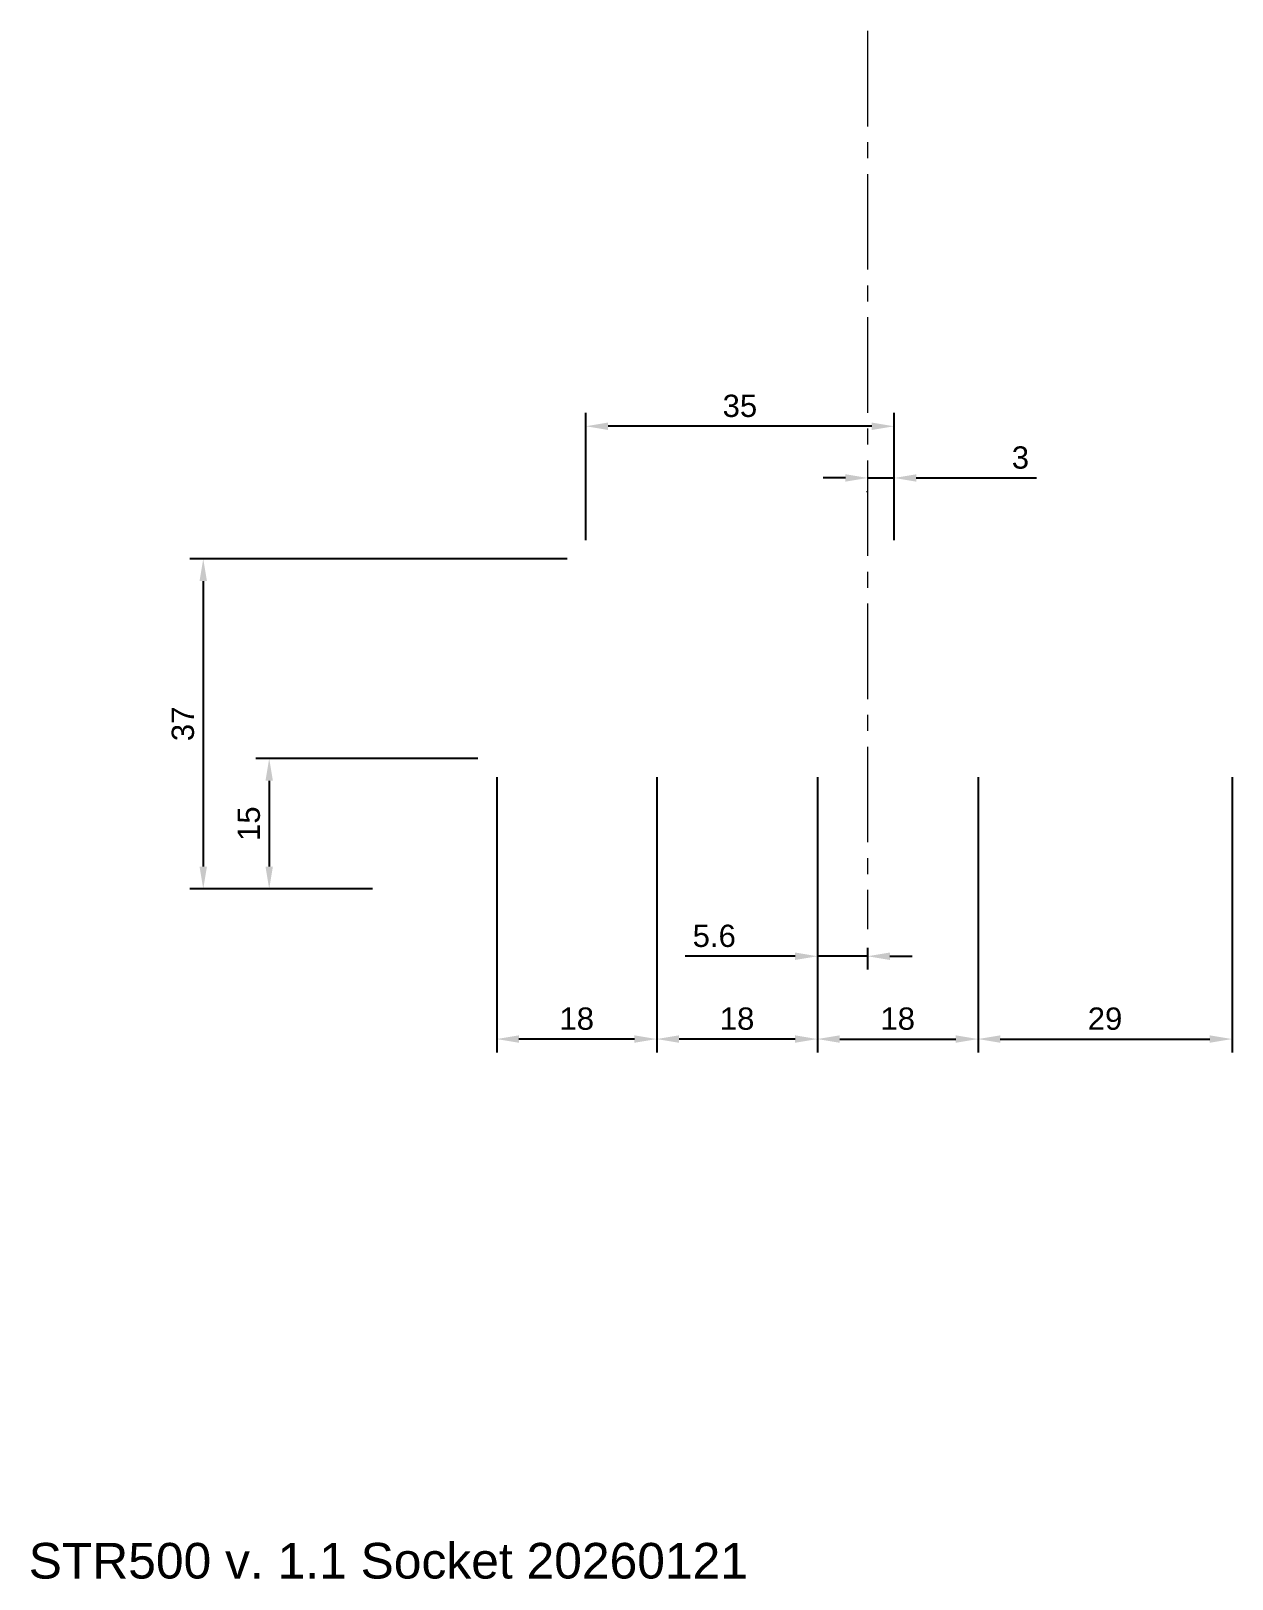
# Paper-space layout 'Sheet1' of a CAD drawing. Header units: millimetres. Extents: x 24 to 159, y 17 to 191.
import ezdxf

# ---------------------------------------------------------------- set-up
doc = ezdxf.new("R2010")
doc.units = ezdxf.units.MM
doc.header["$LTSCALE"] = 0.75
doc.linetypes.add('CENTER2', pattern=[28.575000000000003, 19.05, -3.175, 3.175, -3.175])
for name, color, linetype, lineweight in [('FD_Dimensions', 7, 'Continuous', 18), ('Notes', 7, 'Continuous', 18), ('Smart Centers', 7, 'CENTER2', 18)]:
    doc.layers.add(name, color=color, linetype=linetype, lineweight=lineweight)
doc.styles.get("Standard").update_dxf_attribs({"font": 'Arial.ttf'})
doc.dimstyles.new('Dim-ISO-25', dxfattribs={"dimtxt": 2.5, "dimasz": 2.5, "dimexe": 1.5, "dimexo": 2.1, "dimgap": 1, "dimtad": 1, "dimzin": 12, "dimdsep": 46, "dimtxsty": 'Standard', "dimcen": 0, "dimazin": 3, "dimtp": 0.1, "dimtm": 0.1000000001, "dimtfac": 0.72, "dimtmove": 0, "dimatfit": 3, "dimfxl": 1, "dimtzin": 12, "dimarcsym": 0})

# ---------------------------------------------------------------- blocks, each defined once
blk = doc.blocks.new('*U31')
at = {"layer": 'Smart Centers', "color": 0, "ltscale": 0.75, "transparency": 16777216}
blk.add_line((0, 5.011343666786388), (0, -95.84707247015702), dxfattribs=at)
blk = doc.blocks.new('*D32')
at = {"layer": 'Defpoints', "color": 0, "transparency": 16777216}
for p in [(117.6978979996147, 141.4682634935058), (117.6978979996147, 140.9499482855771), (120.6635847629877, 131.8673853521406)]:
    blk.add_point(p, dxfattribs=at)
at = {"layer": 'FD_Dimensions', "color": 0, "lineweight": -2, "transparency": 16777216}
for p, q in [((115.1978979996147, 140.9499482855771), (112.6978979996147, 140.9499482855771)), ((117.6978979996147, 140.9499482855771), (120.6635847629877, 140.9499482855771)), ((120.6635847629877, 133.9673853521406), (120.6635847629877, 142.4499482855771)), ((123.1635847629877, 140.9499482855771), (136.6694611100597, 140.9499482855771)), ((117.6978979996147, 139.3682634935058), (117.6978979996147, 139.4499482855771))]:
    blk.add_line(p, q, dxfattribs=at)
at = {"layer": 'FD_Dimensions', "color": 0, "transparency": 16777216}
for points in [[(115.1978979996147, 141.3666149522437), (115.1978979996147, 140.5332816189104), (117.6978979996147, 140.9499482855771)], [(123.1635847629877, 141.3666149522437), (123.1635847629877, 140.5332816189104), (120.6635847629877, 140.9499482855771)]]:
    blk.add_solid(points, dxfattribs=at)
at = {"layer": 'FD_Dimensions', "color": 0, "transparency": 16777216, "insert": (134.8509072219288, 143.2272334151814), "char_height": 2.5, "attachment_point": 5}
blk.add_mtext('3', dxfattribs=at)
blk = doc.blocks.new('*D34')
at = {"layer": 'Defpoints', "color": 0, "transparency": 16777216}
for p in [(86.04717197212823, 146.755104360093), (86.04717197212813, 131.8673853521409), (120.6635847629877, 131.8673853521406)]:
    blk.add_point(p, dxfattribs=at)
at = {"layer": 'FD_Dimensions', "color": 0, "lineweight": -2, "transparency": 16777216}
for p, q in [((86.04717197212814, 133.9673853521409), (86.04717197212824, 148.255104360093)), ((120.6635847629878, 133.9673853521406), (120.6635847629879, 148.2551043600927)), ((118.1635847629878, 146.7551043600927), (88.54717197212823, 146.755104360093))]:
    blk.add_line(p, q, dxfattribs=at)
at = {"layer": 'FD_Dimensions', "color": 0, "transparency": 16777216}
for points in [[(88.54717197212824, 147.1717710267596), (88.54717197212823, 146.3384376934263), (86.04717197212823, 146.755104360093)], [(118.1635847629879, 147.1717710267594), (118.1635847629878, 146.3384376934261), (120.6635847629878, 146.7551043600927)]]:
    blk.add_solid(points, dxfattribs=at)
at = {"layer": 'FD_Dimensions', "color": 0, "transparency": 16777216, "insert": (103.3553783675581, 149.0323894896972), "char_height": 2.5, "attachment_point": 5}
blk.add_mtext('35', dxfattribs=at)
blk = doc.blocks.new('*D35')
at = {"layer": 'Defpoints', "color": 0, "transparency": 16777216}
for p in [(112.0588807127733, 109.4542427746607), (117.6978979996147, 90.27885742060833), (112.0588807127733, 87.25087491670804)]:
    blk.add_point(p, dxfattribs=at)
at = {"layer": 'FD_Dimensions', "color": 0, "lineweight": -2, "transparency": 16777216}
for p, q in [((112.0588807127733, 107.3542427746607), (112.0588807127733, 85.75087491670804)), ((109.5588807127733, 87.25087491670804), (97.19912627893953, 87.25087491670804)), ((117.6978979996147, 87.25087491670804), (112.0588807127733, 87.25087491670804)), ((117.6978979996147, 88.17885742060834), (117.6978979996147, 85.75087491670804)), ((120.1978979996147, 87.25087491670804), (122.6978979996147, 87.25087491670804))]:
    blk.add_line(p, q, dxfattribs=at)
at = {"layer": 'FD_Dimensions', "color": 0, "transparency": 16777216}
for points in [[(109.5588807127733, 87.66754158337471), (109.5588807127733, 86.83420825004137), (112.0588807127733, 87.25087491670804)], [(120.1978979996147, 87.66754158337471), (120.1978979996147, 86.83420825004137), (117.6978979996147, 87.25087491670804)]]:
    blk.add_solid(points, dxfattribs=at)
at = {"layer": 'FD_Dimensions', "color": 0, "transparency": 16777216, "insert": (100.4740239597035, 89.52730738601227), "char_height": 2.5, "attachment_point": 5}
blk.add_mtext('5.6', dxfattribs=at)
blk = doc.blocks.new('*D38')
at = {"layer": 'Defpoints', "color": 0, "transparency": 16777216}
for p in [(76.04709921893482, 109.4542427746607), (50.50485071429302, 94.81458622397896), (64.19023016531719, 94.81458622397896)]:
    blk.add_point(p, dxfattribs=at)
at = {"layer": 'FD_Dimensions', "color": 0, "lineweight": -2, "transparency": 16777216}
for p, q in [((73.94709921893482, 109.4542427746607), (49.00485071429302, 109.4542427746607)), ((50.50485071429302, 106.9542427746607), (50.50485071429302, 97.31458622397896)), ((62.09023016531719, 94.81458622397896), (49.00485071429302, 94.81458622397896))]:
    blk.add_line(p, q, dxfattribs=at)
at = {"layer": 'FD_Dimensions', "color": 0, "transparency": 16777216}
for points in [[(50.08818404762636, 106.9542427746607), (50.92151738095968, 106.9542427746607), (50.50485071429302, 109.4542427746607)], [(50.08818404762636, 97.31458622397896), (50.92151738095968, 97.31458622397896), (50.50485071429302, 94.81458622397896)]]:
    blk.add_solid(points, dxfattribs=at)
at = {"layer": 'FD_Dimensions', "color": 0, "transparency": 16777216, "insert": (48.22841824498878, 102.1344144993198), "char_height": 2.5, "attachment_point": 5, "rotation": 90}
blk.add_mtext('15', dxfattribs=at)
blk = doc.blocks.new('*D39')
at = {"layer": 'Defpoints', "color": 0, "transparency": 16777216}
for p in [(94.01998711951819, 109.4542427746606), (112.0588807127733, 109.4542427746607), (94.01998711951819, 77.95424277466057)]:
    blk.add_point(p, dxfattribs=at)
at = {"layer": 'FD_Dimensions', "color": 0, "lineweight": -2, "transparency": 16777216}
for p, q in [((94.01998711951819, 107.3542427746606), (94.01998711951819, 76.45424277466057)), ((112.0588807127733, 107.3542427746607), (112.0588807127733, 76.45424277466057)), ((109.5588807127733, 77.95424277466057), (96.51998711951819, 77.95424277466057))]:
    blk.add_line(p, q, dxfattribs=at)
at = {"layer": 'FD_Dimensions', "color": 0, "transparency": 16777216}
for points in [[(96.51998711951819, 78.37090944132724), (96.51998711951819, 77.5375761079939), (94.01998711951819, 77.95424277466057)], [(109.5588807127733, 78.37090944132724), (109.5588807127733, 77.5375761079939), (112.0588807127733, 77.95424277466057)]]:
    blk.add_solid(points, dxfattribs=at)
at = {"layer": 'FD_Dimensions', "color": 0, "transparency": 16777216, "insert": (103.0394339161458, 80.2306752439648), "char_height": 2.5, "attachment_point": 5}
blk.add_mtext('18', dxfattribs=at)
blk = doc.blocks.new('*D40')
at = {"layer": 'Defpoints', "color": 0, "transparency": 16777216}
for p in [(76.04709921893482, 109.4542427746607), (94.01998711951819, 109.4542427746606), (76.04709921893482, 77.95424277466067)]:
    blk.add_point(p, dxfattribs=at)
at = {"layer": 'FD_Dimensions', "color": 0, "lineweight": -2, "transparency": 16777216}
for p, q in [((76.04709921893482, 107.3542427746607), (76.04709921893482, 76.45424277466067)), ((94.01998711951819, 107.3542427746606), (94.01998711951819, 76.45424277466067)), ((91.51998711951819, 77.95424277466067), (78.54709921893482, 77.95424277466067))]:
    blk.add_line(p, q, dxfattribs=at)
at = {"layer": 'FD_Dimensions', "color": 0, "transparency": 16777216}
for points in [[(78.54709921893482, 78.37090944132734), (78.54709921893482, 77.537576107994), (76.04709921893482, 77.95424277466067)], [(91.51998711951819, 78.37090944132734), (91.51998711951819, 77.537576107994), (94.01998711951819, 77.95424277466067)]]:
    blk.add_solid(points, dxfattribs=at)
at = {"layer": 'FD_Dimensions', "color": 0, "transparency": 16777216, "insert": (85.0335431692265, 80.2306752439649), "char_height": 2.5, "attachment_point": 5}
blk.add_mtext('18', dxfattribs=at)
blk = doc.blocks.new('*D41')
at = {"layer": 'Defpoints', "color": 0, "transparency": 16777216}
for p in [(112.0588807127733, 109.4542427746607), (130.0914680300939, 109.4542427746607), (130.0914680300939, 77.95424277466067)]:
    blk.add_point(p, dxfattribs=at)
at = {"layer": 'FD_Dimensions', "color": 0, "lineweight": -2, "transparency": 16777216}
for p, q in [((112.0588807127733, 107.3542427746607), (112.0588807127733, 76.45424277466067)), ((130.0914680300939, 107.3542427746607), (130.0914680300939, 76.45424277466067)), ((114.5588807127733, 77.95424277466067), (127.5914680300939, 77.95424277466067))]:
    blk.add_line(p, q, dxfattribs=at)
at = {"layer": 'FD_Dimensions', "color": 0, "transparency": 16777216}
for points in [[(114.5588807127733, 78.37090944132734), (114.5588807127733, 77.537576107994), (112.0588807127733, 77.95424277466067)], [(127.5914680300939, 78.37090944132734), (127.5914680300939, 77.537576107994), (130.0914680300939, 77.95424277466067)]]:
    blk.add_solid(points, dxfattribs=at)
at = {"layer": 'FD_Dimensions', "color": 0, "transparency": 16777216, "insert": (121.0751743714336, 80.2306752439649), "char_height": 2.5, "attachment_point": 5}
blk.add_mtext('18', dxfattribs=at)
blk = doc.blocks.new('*D42')
at = {"layer": 'Defpoints', "color": 0, "transparency": 16777216}
for p in [(130.0914680300939, 109.4542427746607), (158.613932554048, 109.4542427746607), (158.613932554048, 77.95424277466068)]:
    blk.add_point(p, dxfattribs=at)
at = {"layer": 'FD_Dimensions', "color": 0, "lineweight": -2, "transparency": 16777216}
for p, q in [((130.0914680300939, 107.3542427746607), (130.0914680300939, 76.45424277466068)), ((158.613932554048, 107.3542427746607), (158.613932554048, 76.45424277466068)), ((132.5914680300939, 77.95424277466068), (156.113932554048, 77.95424277466068))]:
    blk.add_line(p, q, dxfattribs=at)
at = {"layer": 'FD_Dimensions', "color": 0, "transparency": 16777216}
for points in [[(132.5914680300939, 78.37090944132736), (132.5914680300939, 77.53757610799401), (130.0914680300939, 77.95424277466068)], [(156.113932554048, 78.37090944132736), (156.113932554048, 77.53757610799401), (158.613932554048, 77.95424277466068)]]:
    blk.add_solid(points, dxfattribs=at)
at = {"layer": 'FD_Dimensions', "color": 0, "transparency": 16777216, "insert": (144.3527002920709, 80.23067524396491), "char_height": 2.5, "attachment_point": 5}
blk.add_mtext('29', dxfattribs=at)
blk = doc.blocks.new('*D43')
at = {"layer": 'Defpoints', "color": 0, "transparency": 16777216}
for p in [(86.04717197212813, 131.8673853521409), (43.09919970731994, 94.81458622397896), (64.19023016531719, 94.81458622397896)]:
    blk.add_point(p, dxfattribs=at)
at = {"layer": 'FD_Dimensions', "color": 0, "lineweight": -2, "transparency": 16777216}
for p, q in [((83.94717197212813, 131.8673853521409), (41.59919970731995, 131.8673853521409)), ((43.09919970731995, 129.3673853521409), (43.09919970731994, 97.31458622397896)), ((62.09023016531719, 94.81458622397896), (41.59919970731994, 94.81458622397896))]:
    blk.add_line(p, q, dxfattribs=at)
at = {"layer": 'FD_Dimensions', "color": 0, "transparency": 16777216}
for points in [[(42.68253304065328, 129.3673853521409), (43.51586637398661, 129.3673853521409), (43.09919970731995, 131.8673853521409)], [(42.68253304065328, 97.31458622397896), (43.5158663739866, 97.31458622397896), (43.09919970731994, 94.81458622397896)]]:
    blk.add_solid(points, dxfattribs=at)
at = {"layer": 'FD_Dimensions', "color": 0, "transparency": 16777216, "insert": (40.82191457771556, 113.34098578806), "char_height": 2.5, "attachment_point": 5, "rotation": 90}
blk.add_mtext('37', dxfattribs=at)

psp = doc.layouts.new('Sheet1')

# ---------------------------------------------------------------- block references
at = {"layer": 'Smart Centers', "ltscale": 0.75}
psp.add_blockref('*U31', (117.6978979996147, 186.1259298907653), dxfattribs=at)

# ---------------------------------------------------------------- texts
at = {"layer": 'Notes', "insert": (23.49991124524121, 21.3845724337799), "char_height": 4, "attachment_point": 1}
psp.add_mtext_dynamic_manual_height_columns('STR500 v. 1.1 Socket 20260121', width=91.13624602194227, gutter_width=12.5, heights=[0], dxfattribs=at)

# ---------------------------------------------------------------- dimensions: what is measured, and where the dimension line sits
at = {"layer": 'FD_Dimensions'}
for p1, p2, distance, picture, middle in [((120.6635847629877, 131.8673853521406), (86.04717197212813, 131.8673853521409), -14.887719007952086, '*D34', (103.3553783675581, 149.0323894896972)), ((112.0588807127733, 109.4542427746607), (130.0914680300939, 109.4542427746607), -31.500000000000025, '*D41', (121.0751743714336, 80.2306752439649)), ((130.0914680300939, 109.4542427746607), (158.613932554048, 109.4542427746607), -31.500000000000014, '*D42', (144.3527002920709, 80.23067524396491))]:
    dim = psp.add_aligned_dim(p1=p1, p2=p2, distance=distance, dimstyle='Dim-ISO-25', override={"dimdec": 0, "dimlfac": -1, "dimclrd": 0, "dimclre": 0}, dxfattribs=at)
    dim.commit()
    dim.dimension.update_dxf_attribs({"geometry": picture, "text_midpoint": middle})
for base, p1, p2, picture, middle in [((117.6978979996147, 140.9499482855771), (120.6635847629877, 131.8673853521406), (117.6978979996147, 141.4682634935058), '*D32', (134.8509072219288, 140.9499482855771)), ((112.0588807127733, 87.25087491670804), (117.6978979996147, 90.27885742060833), (112.0588807127733, 109.4542427746607), '*D35', (100.4740239597035, 87.25087491670804))]:
    dim = psp.add_linear_dim(base=base, p1=p1, p2=p2, dimstyle='Dim-ISO-25', override={"dimdec": 1, "dimlfac": -1}, dxfattribs=at)
    dim.commit()
    dim.dimension.update_dxf_attribs({"geometry": picture, "text_midpoint": middle, "dimtype": 160})
for base, p1, picture, middle in [((43.09919970731994, 94.81458622397896), (86.04717197212813, 131.8673853521409), '*D43', (40.82191457771556, 113.34098578806)), ((50.50485071429302, 94.81458622397896), (76.04709921893482, 109.4542427746607), '*D38', (48.22841824498878, 102.1344144993198))]:
    dim = psp.add_linear_dim(base=base, p1=p1, p2=(64.19023016531719, 94.81458622397896), angle=90, dimstyle='Dim-ISO-25', override={"dimdec": 0, "dimlfac": -1, "dimclrd": 0, "dimclre": 0}, dxfattribs=at)
    dim.commit()
    dim.dimension.update_dxf_attribs({"geometry": picture, "text_midpoint": middle})
for base, p1, p2, override, picture, middle in [((76.04709921893482, 77.95424277466067), (94.01998711951819, 109.4542427746606), (76.04709921893482, 109.4542427746607), {"dimdec": 0, "dimlfac": -1, "dimclrd": 0, "dimclre": 0}, '*D40', (85.0335431692265, 80.2306752439649)), ((94.01998711951819, 77.95424277466057), (112.0588807127733, 109.4542427746607), (94.01998711951819, 109.4542427746606), {"dimdec": 1, "dimlfac": -1, "dimclrd": 0, "dimclre": 0}, '*D39', (103.0394339161458, 80.2306752439648))]:
    dim = psp.add_linear_dim(base=base, p1=p1, p2=p2, dimstyle='Dim-ISO-25', override=override, dxfattribs=at)
    dim.commit()
    dim.dimension.update_dxf_attribs({"geometry": picture, "text_midpoint": middle})

doc.saveas('drawing.dxf')
